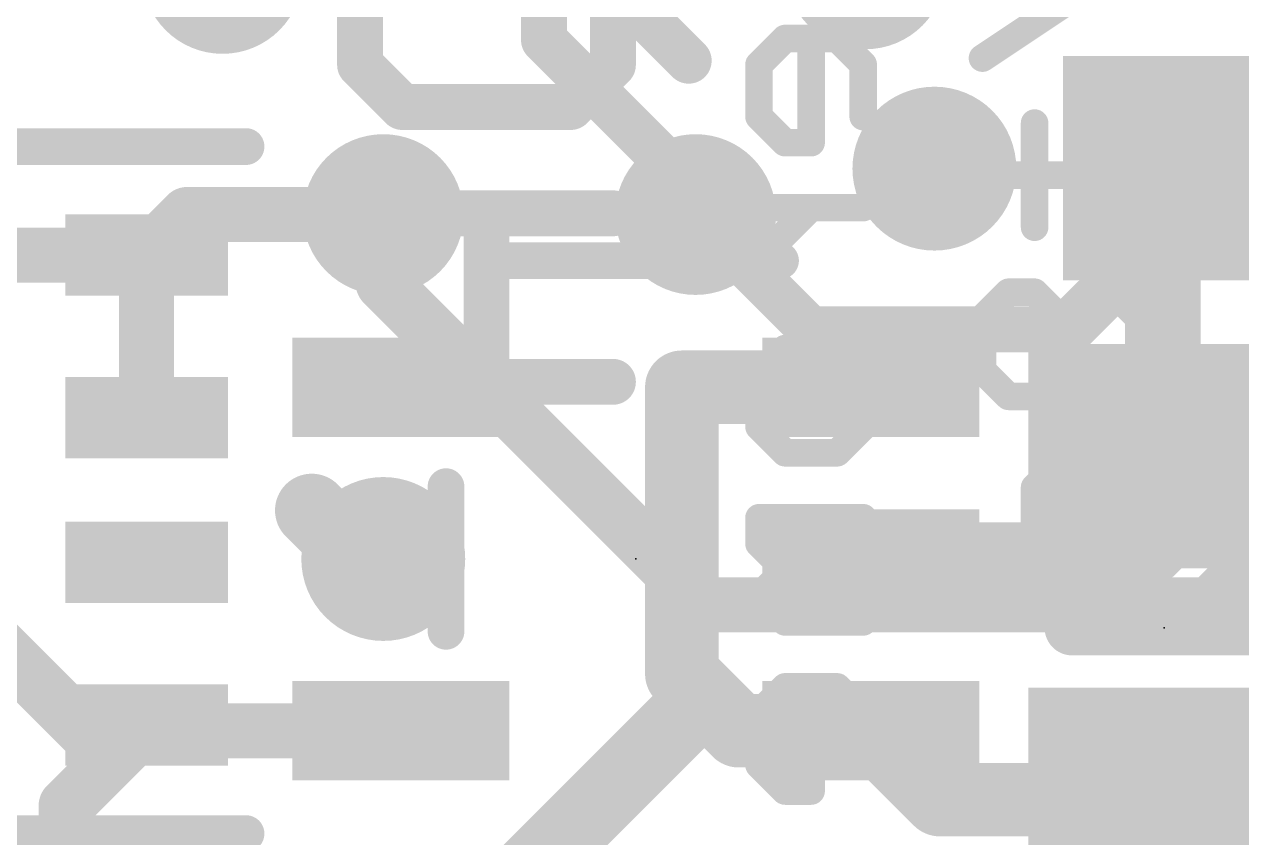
# Model space of a CAD drawing. Extents: x -0.1 to 17.9, y -0.1 to 25.5.
# Drawn here: x 6.02 to 12.75, y 6.33 to 10.83 of the extents above; entities that cross this region are included whole.
import ezdxf

# ---------------------------------------------------------------- set-up
doc = ezdxf.new("R2010")
doc.units = 0
for name, color, linetype in [('1', 12, 'CONTINUOUS'), ('16', 5, 'CONTINUOUS'), ('18', 110, 'CONTINUOUS'), ('21', 40, 'CONTINUOUS'), ('22', 6, 'CONTINUOUS'), ('23', 40, 'CONTINUOUS')]:
    doc.layers.add(name, color=color, linetype=linetype)

# ---------------------------------------------------------------- blocks, each defined once
blk = doc.blocks.new('RECT')
blk.add_solid([(-0.5, -0.5), (0.5, -0.5), (-0.5, 0.5), (0.5, 0.5)])
blk = doc.blocks.new('ROUNDV')
at = {"const_width": 0.5}
blk.add_lwpolyline([(0, -0.25, 1), (0, 0.25, 1), (0, -0.25)], format="xyb", dxfattribs=at)

msp = doc.modelspace()

# ---------------------------------------------------------------- linework, layer by layer
at = {"layer": '1'}
for points, const_width in [([(8.89, 11.35), (8.89, 10.7442)], 0.254), ([(9.39, 11.35), (9.39, 10.93)], 0.254), ([(9.39, 10.93), (9.6901, 10.6299)], 0.254), ([(8.89, 10.7442), (9.7282, 9.906)], 0.254), ([(12.319, 10.326), (12.319, 8.443)], 0.4064), ([(9.7282, 9.779), (9.7282, 9.906)], 0.254), ([(6.692, 9.555), (6.916, 9.779)], 0.3048), ([(6.916, 9.779), (8.001, 9.779)], 0.3048), ([(5.9055, 9.555), (4.992, 9.555)], 0.3048), ([(5.9055, 9.555), (5.7976, 9.4471)], 0.3048), ([(6.692, 9.555), (5.9055, 9.555)], 0.3048), ([(6.692, 9.555), (6.692, 8.655)], 0.3048), ([(10.6981, 8.824), (9.652, 8.824)], 0.4064), ([(9.652, 8.824), (9.652, 7.239)], 0.4064), ([(12.319, 8.443), (11.75, 7.874)], 0.4064), ([(7.6054, 8.1426), (7.874, 7.874)], 0.4064), ([(10.6981, 7.874), (11.75, 7.874)], 0.4064), ([(5.7976, 7.4739), (6.5043, 6.7673)], 0.3048), ([(9.652, 7.239), (9.7765, 7.1145)], 0.4064), ([(8.39, 5.728), (9.7765, 7.1145)], 0.4064), ([(9.7765, 7.1145), (9.967, 6.924)], 0.4064), ([(6.5043, 6.7673), (6.692, 6.955)], 0.3048), ([(6.723, 6.924), (6.692, 6.955)], 0.3048), ([(8.0979, 6.924), (6.723, 6.924)], 0.3048), ([(9.967, 6.924), (10.6981, 6.924)], 0.4064), ([(10.6981, 6.924), (11.0791, 6.543)], 0.4064), ([(6.2475, 6.5105), (6.5043, 6.7673)], 0.3048), ([(11.0791, 6.543), (12.319, 6.543)], 0.4064), ([(12.319, 6.543), (15.047, 6.543)], 0.4064), ([(6.2475, 5.5245), (6.2475, 6.5105)], 0.3048)]:
    msp.add_lwpolyline(points, dxfattribs=dict(at, const_width=const_width))
for points, const_width in [([(9.4349, 10.9749, 1), (9.3451, 10.8851)], 0.127), ([(9.3265, 10.93, 1), (9.4535, 10.93)], 0.127), ([(8.9349, 10.7891, 1), (8.8451, 10.6993)], 0.127), ([(8.8265, 10.7442, 1), (8.9535, 10.7442)], 0.127), ([(9.6452, 10.585, 1), (9.735, 10.6748)], 0.127), ([(12.4206, 10.326, 1), (12.2174, 10.326)], 0.2032), ([(9.7917, 9.906, 1), (9.6647, 9.906)], 0.127), ([(9.6833, 9.8611, 1), (9.7731, 9.9509)], 0.127), ([(6.916, 9.8552, 1), (6.916, 9.7028)], 0.1524), ([(6.9699, 9.7251, 1), (6.8621, 9.8329)], 0.1524), ([(8.001, 9.7028, 1), (8.001, 9.8552)], 0.1524), ([(9.6647, 9.779, 1), (9.7917, 9.779)], 0.127), ([(5.9594, 9.5011, 1), (5.8516, 9.6089)], 0.1524), ([(5.9055, 9.4788, 1), (5.9055, 9.6312)], 0.1524), ([(6.7682, 9.555, 1), (6.6158, 9.555)], 0.1524), ([(6.692, 9.4788, 1), (6.692, 9.6312)], 0.1524), ([(6.6381, 9.6089, 1), (6.7459, 9.5011)], 0.1524), ([(9.652, 8.9256, 1), (9.652, 8.7224)], 0.2032), ([(9.7536, 8.824, 1), (9.5504, 8.824)], 0.2032), ([(10.6981, 8.7224, 1), (10.6981, 8.9256)], 0.2032), ([(6.6158, 8.655, 1), (6.7682, 8.655)], 0.1524), ([(12.3908, 8.3712, 1), (12.2472, 8.5148)], 0.2032), ([(12.2174, 8.443, 1), (12.4206, 8.443)], 0.2032), ([(7.6772, 8.2144, 1), (7.5336, 8.0708)], 0.2032), ([(7.8022, 7.8022, 1), (7.9458, 7.9458)], 0.2032), ([(10.6981, 7.9756, 1), (10.6981, 7.7724)], 0.2032), ([(11.6782, 7.9458, 1), (11.8218, 7.8022)], 0.2032), ([(11.75, 7.7724, 1), (11.75, 7.9756)], 0.2032), ([(9.7238, 7.3108, 1), (9.5802, 7.1672)], 0.2032), ([(9.5504, 7.239, 1), (9.7536, 7.239)], 0.2032), ([(9.8483, 7.1863, 1), (9.7047, 7.0427)], 0.2032), ([(9.8483, 7.0427, 1), (9.7047, 7.1863)], 0.2032), ([(9.7047, 7.0427, 1), (9.8483, 7.1863)], 0.2032), ([(6.7459, 7.0089, 1), (6.6381, 6.9011)], 0.1524), ([(6.7459, 6.9011, 1), (6.6381, 7.0089)], 0.1524), ([(6.723, 7.0002, 1), (6.723, 6.8478)], 0.1524), ([(8.0979, 6.8478, 1), (8.0979, 7.0002)], 0.1524), ([(9.967, 7.0256, 1), (9.967, 6.8224)], 0.2032), ([(9.8952, 6.8522, 1), (10.0388, 6.9958)], 0.2032), ([(10.7699, 6.9958, 1), (10.6263, 6.8522)], 0.2032), ([(10.6981, 6.8224, 1), (10.6981, 7.0256)], 0.2032), ([(6.6691, 6.8701, 1), (6.7769, 6.9779)], 0.1524), ([(6.4504, 6.8211, 1), (6.5581, 6.7134)], 0.1524), ([(6.5581, 6.7134, 1), (6.4504, 6.8211)], 0.1524), ([(6.4504, 6.7134, 1), (6.5581, 6.8211)], 0.1524), ([(11.0791, 6.6446, 1), (11.0791, 6.4414)], 0.2032), ([(12.319, 6.6446, 1), (12.319, 6.4414)], 0.2032), ([(12.319, 6.4414, 1), (12.319, 6.6446)], 0.2032), ([(11.0073, 6.4712, 1), (11.1509, 6.6148)], 0.2032), ([(6.3237, 6.5105, 1), (6.1713, 6.5105)], 0.1524), ([(6.1936, 6.5644, 1), (6.3014, 6.4566)], 0.1524)]:
    msp.add_lwpolyline(points, format="xyb", dxfattribs=dict(at, const_width=const_width))
at = {"layer": '16'}
for points, const_width in [([(11.811, 9.144), (13.97, 11.303)], 0.254), ([(8.001, 9.779), (8.001, 9.398)], 0.3048), ([(9.7282, 9.779), (10.3632, 9.144)], 0.254), ([(8.001, 9.398), (9.779, 7.62)], 0.3048), ([(10.3632, 9.144), (11.811, 9.144)], 0.254), ([(13.843, 8.89), (12.573, 7.62)], 0.3048), ([(9.779, 7.62), (12.573, 7.62)], 0.3048), ([(14.2251, 7.5692), (10.541, 3.8851)], 0.254)]:
    msp.add_lwpolyline(points, dxfattribs=dict(at, const_width=const_width))
for points, const_width in [([(8.0772, 9.779, 1), (7.9248, 9.779)], 0.1524), ([(9.7731, 9.8239, 1), (9.6833, 9.7341)], 0.127), ([(8.0549, 9.4519, 1), (7.9471, 9.3441)], 0.1524), ([(7.9248, 9.398, 1), (8.0772, 9.398)], 0.1524), ([(10.3632, 9.2075, 1), (10.3632, 9.0805)], 0.127), ([(10.3183, 9.0991, 1), (10.4081, 9.1889)], 0.127), ([(11.7661, 9.1889, 1), (11.8559, 9.0991)], 0.127), ([(11.811, 9.0805, 1), (11.811, 9.2075)], 0.127), ([(9.779, 7.6962, 1), (9.779, 7.5438)], 0.1524), ([(9.7251, 7.5661, 1), (9.8329, 7.6739)], 0.1524), ([(12.5191, 7.6739, 1), (12.6269, 7.5661)], 0.1524), ([(12.573, 7.5438, 1), (12.573, 7.6962)], 0.1524)]:
    msp.add_lwpolyline(points, format="xyb", dxfattribs=dict(at, const_width=const_width))
at = {"layer": '21'}
for points, const_width in [([(4.442, 10.155), (7.242, 10.155)], 0.2032), ([(8.598, 9.524), (10.198, 9.524)], 0.2032), ([(8.348, 7.474), (8.348, 8.274)], 0.2032), ([(11.811, 7.493), (12.827, 7.493)], 0.3048), ([(7.242, 6.355), (4.442, 6.355)], 0.2032)]:
    msp.add_lwpolyline(points, dxfattribs=dict(at, const_width=const_width))
for points, const_width in [([(7.242, 10.1042, 1), (7.242, 10.2058)], 0.1016), ([(8.598, 9.5748, 1), (8.598, 9.4732)], 0.1016), ([(10.198, 9.4732, 1), (10.198, 9.5748)], 0.1016), ([(8.3988, 8.274, 1), (8.2972, 8.274)], 0.1016), ([(11.811, 7.5692, 1), (11.811, 7.4168)], 0.1524), ([(8.2972, 7.474, 1), (8.3988, 7.474)], 0.1016), ([(7.242, 6.3042, 1), (7.242, 6.4058)], 0.1016)]:
    msp.add_lwpolyline(points, format="xyb", dxfattribs=dict(at, const_width=const_width))
at = {"layer": '22'}
for points, const_width in [([(7.8728, 10.6071), (7.8728, 11.3062)], 0.254), ([(9.271, 11.3062), (9.271, 10.6071)], 0.254), ([(12.1793, 11.2205), (11.315, 10.6443)], 0.1524), ([(10.2231, 10.7528), (10.0791, 10.6087)], 0.1524), ([(10.5112, 10.7528), (10.2231, 10.7528)], 0.1524), ([(10.3672, 10.1765), (10.3672, 10.7528)], 0.1524), ([(10.6553, 10.6087), (10.5112, 10.7528)], 0.1524), ([(8.1058, 10.374), (7.8728, 10.6071)], 0.254), ([(9.271, 10.6071), (9.038, 10.374)], 0.254), ([(10.0791, 10.6087), (10.0791, 10.3206)], 0.1524), ([(10.6553, 10.3206), (10.6553, 10.6087)], 0.1524), ([(9.038, 10.374), (8.1058, 10.374)], 0.254), ([(10.0791, 10.3206), (10.2231, 10.1765)], 0.1524), ([(11.6031, 10.285), (11.6031, 9.7088)], 0.1524), ([(12.1793, 10.285), (12.1793, 9.7088)], 0.1524), ([(10.2231, 10.1765), (10.3672, 10.1765)], 0.1524), ([(11.315, 9.9969), (11.8912, 9.9969)], 0.1524), ([(9.271, 9.7859), (7.8728, 9.7859)], 0.254), ([(8.5719, 9.7859), (8.5719, 8.8538)], 0.254), ([(10.6553, 9.8173), (10.0791, 9.8173)], 0.1524), ([(10.3672, 9.8173), (10.0791, 9.5291)], 0.1524), ([(10.0791, 9.5291), (10.0791, 9.3851)], 0.1524), ([(11.459, 9.3495), (11.315, 9.2054)], 0.1524), ([(11.6031, 9.3495), (11.459, 9.3495)], 0.1524), ([(11.7471, 9.2054), (11.6031, 9.3495)], 0.1524), ([(11.8912, 9.3495), (11.7471, 9.2054)], 0.1524), ([(12.0352, 9.3495), (11.8912, 9.3495)], 0.1524), ([(12.1793, 9.2054), (12.0352, 9.3495)], 0.1524), ([(11.315, 9.2054), (11.315, 8.9173)], 0.1524), ([(11.7471, 9.2054), (11.7471, 8.9173)], 0.1524), ([(12.1793, 8.9173), (12.1793, 9.2054)], 0.1524), ([(10.0791, 8.8936), (10.2231, 9.0377)], 0.1524), ([(10.2231, 9.0377), (10.5112, 9.0377)], 0.1524), ([(10.5112, 9.0377), (10.6553, 8.8936)], 0.1524), ([(7.8728, 8.8538), (9.271, 8.8538)], 0.254), ([(10.0791, 8.6055), (10.0791, 8.8936)], 0.1524), ([(10.6553, 8.8936), (10.6553, 8.6055)], 0.1524), ([(11.315, 8.9173), (11.459, 8.7733)], 0.1524), ([(11.6031, 8.7733), (11.7471, 8.9173)], 0.1524), ([(11.7471, 8.9173), (11.8912, 8.7733)], 0.1524), ([(12.0352, 8.7733), (12.1793, 8.9173)], 0.1524), ([(11.459, 8.7733), (11.6031, 8.7733)], 0.1524), ([(11.8912, 8.7733), (12.0352, 8.7733)], 0.1524), ([(10.2231, 8.4614), (10.0791, 8.6055)], 0.1524), ([(10.6553, 8.6055), (10.5112, 8.4614)], 0.1524), ([(10.5112, 8.4614), (10.2231, 8.4614)], 0.1524), ([(11.6031, 8.2699), (11.7471, 8.414)], 0.1524), ([(11.7471, 8.414), (12.0352, 8.414)], 0.1524), ([(12.0352, 8.414), (12.1793, 8.2699)], 0.1524), ([(11.6031, 7.8377), (11.6031, 8.2699)], 0.1524), ([(12.1793, 8.2699), (12.1793, 7.8377)], 0.1524), ([(10.6553, 8.1021), (10.0791, 8.1021)], 0.1524), ([(10.0791, 8.1021), (10.0791, 7.9581)], 0.1524), ([(12.4674, 8.1259), (12.4674, 7.9818)], 0.1524), ([(10.0791, 7.9581), (10.2231, 7.814)], 0.1524), ([(12.4674, 7.9818), (12.3234, 7.8377)], 0.1524), ([(10.2231, 7.814), (10.0791, 7.67)], 0.1524), ([(10.2231, 7.814), (10.6553, 7.814)], 0.1524), ([(12.3234, 7.8377), (11.6031, 7.8377)], 0.1524), ([(10.0791, 7.67), (10.2231, 7.5259)], 0.1524), ([(10.2231, 7.5259), (10.6553, 7.5259)], 0.1524), ([(10.2231, 7.1666), (10.0791, 7.0226)], 0.1524), ([(10.5112, 7.1666), (10.2231, 7.1666)], 0.1524), ([(10.3672, 6.5904), (10.3672, 7.1666)], 0.1524), ([(10.6553, 7.0226), (10.5112, 7.1666)], 0.1524), ([(10.0791, 7.0226), (10.0791, 6.7345)], 0.1524), ([(10.6553, 6.7345), (10.6553, 7.0226)], 0.1524), ([(10.0791, 6.7345), (10.2231, 6.5904)], 0.1524), ([(10.2231, 6.5904), (10.3672, 6.5904)], 0.1524)]:
    msp.add_lwpolyline(points, dxfattribs=dict(at, const_width=const_width))
for points, const_width in [([(10.2231, 10.7909, 1), (10.2231, 10.7147)], 0.0762), ([(10.2501, 10.7258, 1), (10.1962, 10.7797)], 0.0762), ([(10.4053, 10.7528, 1), (10.3291, 10.7528)], 0.0762), ([(10.5382, 10.7797, 1), (10.4843, 10.7258)], 0.0762), ([(10.5112, 10.7147, 1), (10.5112, 10.7909)], 0.0762), ([(7.9177, 10.652, 1), (7.8279, 10.5622)], 0.127), ([(9.3159, 10.5622, 1), (9.2261, 10.652)], 0.127), ([(11.2938, 10.676, 1), (11.3361, 10.6126)], 0.0762), ([(7.8093, 10.6071, 1), (7.9363, 10.6071)], 0.127), ([(9.2075, 10.6071, 1), (9.3345, 10.6071)], 0.127), ([(10.0521, 10.6357, 1), (10.106, 10.5818)], 0.0762), ([(10.1172, 10.6087, 1), (10.041, 10.6087)], 0.0762), ([(10.6934, 10.6087, 1), (10.6172, 10.6087)], 0.0762), ([(10.6284, 10.5818, 1), (10.6822, 10.6357)], 0.0762), ([(8.1058, 10.4375, 1), (8.1058, 10.3105)], 0.127), ([(8.0609, 10.3291, 1), (8.1507, 10.4189)], 0.127), ([(8.9931, 10.4189, 1), (9.0829, 10.3291)], 0.127), ([(9.038, 10.3105, 1), (9.038, 10.4375)], 0.127), ([(10.106, 10.3475, 1), (10.0521, 10.2937)], 0.0762), ([(10.041, 10.3206, 1), (10.1172, 10.3206)], 0.0762), ([(10.6172, 10.3206, 1), (10.6934, 10.3206)], 0.0762), ([(11.6412, 10.285, 1), (11.565, 10.285)], 0.0762), ([(12.2174, 10.285, 1), (12.1412, 10.285)], 0.0762), ([(10.2231, 10.2146, 1), (10.2231, 10.1384)], 0.0762), ([(10.1962, 10.1496, 1), (10.2501, 10.2035)], 0.0762), ([(10.3672, 10.1384, 1), (10.3672, 10.2146)], 0.0762), ([(10.3291, 10.1765, 1), (10.4053, 10.1765)], 0.0762), ([(11.315, 10.035, 1), (11.315, 9.9588)], 0.0762), ([(11.8912, 9.9588, 1), (11.8912, 10.035)], 0.0762), ([(7.8728, 9.8494, 1), (7.8728, 9.7224)], 0.127), ([(8.6354, 9.7859, 1), (8.5084, 9.7859)], 0.127), ([(9.271, 9.7224, 1), (9.271, 9.8494)], 0.127), ([(10.0791, 9.8554, 1), (10.0791, 9.7792)], 0.0762), ([(10.3941, 9.7903, 1), (10.3402, 9.8442)], 0.0762), ([(10.6553, 9.7792, 1), (10.6553, 9.8554)], 0.0762), ([(11.565, 9.7088, 1), (11.6412, 9.7088)], 0.0762), ([(12.1412, 9.7088, 1), (12.2174, 9.7088)], 0.0762), ([(10.0521, 9.5561, 1), (10.106, 9.5022)], 0.0762), ([(10.1172, 9.5291, 1), (10.041, 9.5291)], 0.0762), ([(11.459, 9.3876, 1), (11.459, 9.3114)], 0.0762), ([(11.486, 9.3225, 1), (11.4321, 9.3764)], 0.0762), ([(11.63, 9.3764, 1), (11.5761, 9.3225)], 0.0762), ([(11.6031, 9.3114, 1), (11.6031, 9.3876)], 0.0762), ([(11.8912, 9.3876, 1), (11.8912, 9.3114)], 0.0762), ([(11.9181, 9.3225, 1), (11.8642, 9.3764)], 0.0762), ([(12.0622, 9.3764, 1), (12.0083, 9.3225)], 0.0762), ([(12.0352, 9.3114, 1), (12.0352, 9.3876)], 0.0762), ([(10.041, 9.3851, 1), (10.1172, 9.3851)], 0.0762), ([(11.288, 9.2324, 1), (11.3419, 9.1785)], 0.0762), ([(11.3531, 9.2054, 1), (11.2769, 9.2054)], 0.0762), ([(11.7852, 9.2054, 1), (11.709, 9.2054)], 0.0762), ([(11.7202, 9.2324, 1), (11.7741, 9.1785)], 0.0762), ([(11.7202, 9.1785, 1), (11.7741, 9.2324)], 0.0762), ([(12.2174, 9.2054, 1), (12.1412, 9.2054)], 0.0762), ([(12.1524, 9.1785, 1), (12.2062, 9.2324)], 0.0762), ([(10.2231, 9.0758, 1), (10.2231, 8.9996)], 0.0762), ([(10.2501, 9.0107, 1), (10.1962, 9.0646)], 0.0762), ([(10.5382, 9.0646, 1), (10.4843, 9.0107)], 0.0762), ([(10.5112, 8.9996, 1), (10.5112, 9.0758)], 0.0762), ([(7.8728, 8.9173, 1), (7.8728, 8.7903)], 0.127), ([(9.271, 8.7903, 1), (9.271, 8.9173)], 0.127), ([(10.1172, 8.8936, 1), (10.041, 8.8936)], 0.0762), ([(10.0521, 8.9205, 1), (10.106, 8.8667)], 0.0762), ([(10.6934, 8.8936, 1), (10.6172, 8.8936)], 0.0762), ([(10.6284, 8.8667, 1), (10.6822, 8.9205)], 0.0762), ([(11.3419, 8.9443, 1), (11.288, 8.8904)], 0.0762), ([(11.2769, 8.9173, 1), (11.3531, 8.9173)], 0.0762), ([(11.7741, 8.9443, 1), (11.7202, 8.8904)], 0.0762), ([(11.709, 8.9173, 1), (11.7852, 8.9173)], 0.0762), ([(11.7741, 8.8904, 1), (11.7202, 8.9443)], 0.0762), ([(12.1412, 8.9173, 1), (12.2174, 8.9173)], 0.0762), ([(12.2062, 8.8904, 1), (12.1524, 8.9443)], 0.0762), ([(8.5084, 8.8538, 1), (8.6354, 8.8538)], 0.127), ([(11.459, 8.8114, 1), (11.459, 8.7352)], 0.0762), ([(11.4321, 8.7463, 1), (11.486, 8.8002)], 0.0762), ([(11.5761, 8.8002, 1), (11.63, 8.7463)], 0.0762), ([(11.6031, 8.7352, 1), (11.6031, 8.8114)], 0.0762), ([(11.8912, 8.8114, 1), (11.8912, 8.7352)], 0.0762), ([(11.8642, 8.7463, 1), (11.9181, 8.8002)], 0.0762), ([(12.0083, 8.8002, 1), (12.0622, 8.7463)], 0.0762), ([(12.0352, 8.7352, 1), (12.0352, 8.8114)], 0.0762), ([(10.106, 8.6324, 1), (10.0521, 8.5785)], 0.0762), ([(10.041, 8.6055, 1), (10.1172, 8.6055)], 0.0762), ([(10.6172, 8.6055, 1), (10.6934, 8.6055)], 0.0762), ([(10.6822, 8.5785, 1), (10.6284, 8.6324)], 0.0762), ([(10.2231, 8.4995, 1), (10.2231, 8.4233)], 0.0762), ([(10.1962, 8.4345, 1), (10.2501, 8.4884)], 0.0762), ([(10.4843, 8.4884, 1), (10.5382, 8.4345)], 0.0762), ([(10.5112, 8.4233, 1), (10.5112, 8.4995)], 0.0762), ([(11.7471, 8.4521, 1), (11.7471, 8.3759)], 0.0762), ([(11.7741, 8.387, 1), (11.7202, 8.4409)], 0.0762), ([(12.0622, 8.4409, 1), (12.0083, 8.387)], 0.0762), ([(12.0352, 8.3759, 1), (12.0352, 8.4521)], 0.0762), ([(11.5761, 8.2969, 1), (11.63, 8.243)], 0.0762), ([(11.6412, 8.2699, 1), (11.565, 8.2699)], 0.0762), ([(12.2174, 8.2699, 1), (12.1412, 8.2699)], 0.0762), ([(12.1524, 8.243, 1), (12.2062, 8.2969)], 0.0762), ([(10.0791, 8.1402, 1), (10.0791, 8.064)], 0.0762), ([(10.1172, 8.1021, 1), (10.041, 8.1021)], 0.0762), ([(10.6553, 8.064, 1), (10.6553, 8.1402)], 0.0762), ([(12.5055, 8.1259, 1), (12.4293, 8.1259)], 0.0762), ([(10.106, 7.985, 1), (10.0521, 7.9311)], 0.0762), ([(12.4293, 7.9818, 1), (12.5055, 7.9818)], 0.0762), ([(12.4944, 7.9549, 1), (12.4405, 8.0087)], 0.0762), ([(10.041, 7.9581, 1), (10.1172, 7.9581)], 0.0762), ([(10.2231, 7.8521, 1), (10.2231, 7.7759)], 0.0762), ([(10.2501, 7.7871, 1), (10.1962, 7.841)], 0.0762), ([(10.1962, 7.7871, 1), (10.2501, 7.841)], 0.0762), ([(10.6553, 7.7759, 1), (10.6553, 7.8521)], 0.0762), ([(11.6031, 7.8758, 1), (11.6031, 7.7996)], 0.0762), ([(12.2964, 7.8647, 1), (12.3503, 7.8108)], 0.0762), ([(12.3234, 7.7996, 1), (12.3234, 7.8758)], 0.0762), ([(11.565, 7.8377, 1), (11.6412, 7.8377)], 0.0762), ([(12.1412, 7.8377, 1), (12.2174, 7.8377)], 0.0762), ([(10.106, 7.6969, 1), (10.0521, 7.643)], 0.0762), ([(10.0521, 7.6969, 1), (10.106, 7.643)], 0.0762), ([(10.2231, 7.564, 1), (10.2231, 7.4878)], 0.0762), ([(10.1962, 7.499, 1), (10.2501, 7.5529)], 0.0762), ([(10.6553, 7.4878, 1), (10.6553, 7.564)], 0.0762), ([(10.2231, 7.2047, 1), (10.2231, 7.1285)], 0.0762), ([(10.2501, 7.1397, 1), (10.1962, 7.1936)], 0.0762), ([(10.4053, 7.1666, 1), (10.3291, 7.1666)], 0.0762), ([(10.5382, 7.1936, 1), (10.4843, 7.1397)], 0.0762), ([(10.5112, 7.1285, 1), (10.5112, 7.2047)], 0.0762), ([(10.0521, 7.0495, 1), (10.106, 6.9956)], 0.0762), ([(10.1172, 7.0226, 1), (10.041, 7.0226)], 0.0762), ([(10.6934, 7.0226, 1), (10.6172, 7.0226)], 0.0762), ([(10.6284, 6.9956, 1), (10.6822, 7.0495)], 0.0762), ([(10.106, 6.7614, 1), (10.0521, 6.7075)], 0.0762), ([(10.041, 6.7345, 1), (10.1172, 6.7345)], 0.0762), ([(10.6172, 6.7345, 1), (10.6934, 6.7345)], 0.0762), ([(10.2231, 6.6285, 1), (10.2231, 6.5523)], 0.0762), ([(10.3672, 6.5523, 1), (10.3672, 6.6285)], 0.0762), ([(10.1962, 6.5635, 1), (10.2501, 6.6173)], 0.0762), ([(10.3291, 6.5904, 1), (10.4053, 6.5904)], 0.0762)]:
    msp.add_lwpolyline(points, format="xyb", dxfattribs=dict(at, const_width=const_width))
at = {"layer": '23'}
for p in [(9.398, 7.874), (12.319, 7.493)]:
    msp.add_point(p, dxfattribs=at)

# ---------------------------------------------------------------- block references
at = {"layer": '1'}
for p, xscale, yscale, rotation in [((12.5095, 10.0355), 1.24, 1.5, 270), ((6.692, 9.555), 0.45, 0.9, 270), ((8.0979, 8.824), 0.55, 1.2, 90), ((10.6981, 8.824), 0.55, 1.2, 90), ((12.319, 8.443), 1.24, 1.5, 90), ((6.692, 8.655), 0.45, 0.9, 270), ((10.6981, 7.874), 0.55, 1.2, 90), ((6.692, 7.855), 0.45, 0.9, 270), ((6.692, 6.955), 0.45, 0.9, 270), ((8.0979, 6.924), 0.55, 1.2, 90), ((10.6981, 6.924), 0.55, 1.2, 90), ((12.319, 6.543), 1.24, 1.5, 90)]:
    msp.add_blockref('RECT', p, dxfattribs=dict(at, xscale=xscale, yscale=yscale, rotation=rotation))
at = {"layer": '18'}
for p, xscale, yscale in [((10.668, 11.1379), 0.889, 0.889), ((10.668, 11.1379), 0.889, 0.889), ((7.112, 11.1125), 0.889, 0.889), ((7.112, 11.1125), 0.889, 0.889), ((11.049, 10.033), 0.9064, 0.9064), ((11.049, 10.033), 0.9064, 0.9064), ((8.001, 9.779), 0.889, 0.889), ((8.001, 9.779), 0.889, 0.889), ((9.7282, 9.779), 0.889, 0.889), ((9.7282, 9.779), 0.889, 0.889), ((8.001, 7.874), 0.9064, 0.9064), ((8.001, 7.874), 0.9064, 0.9064)]:
    msp.add_blockref('ROUNDV', p, dxfattribs=dict(at, xscale=xscale, yscale=yscale))

doc.saveas('drawing.dxf')
